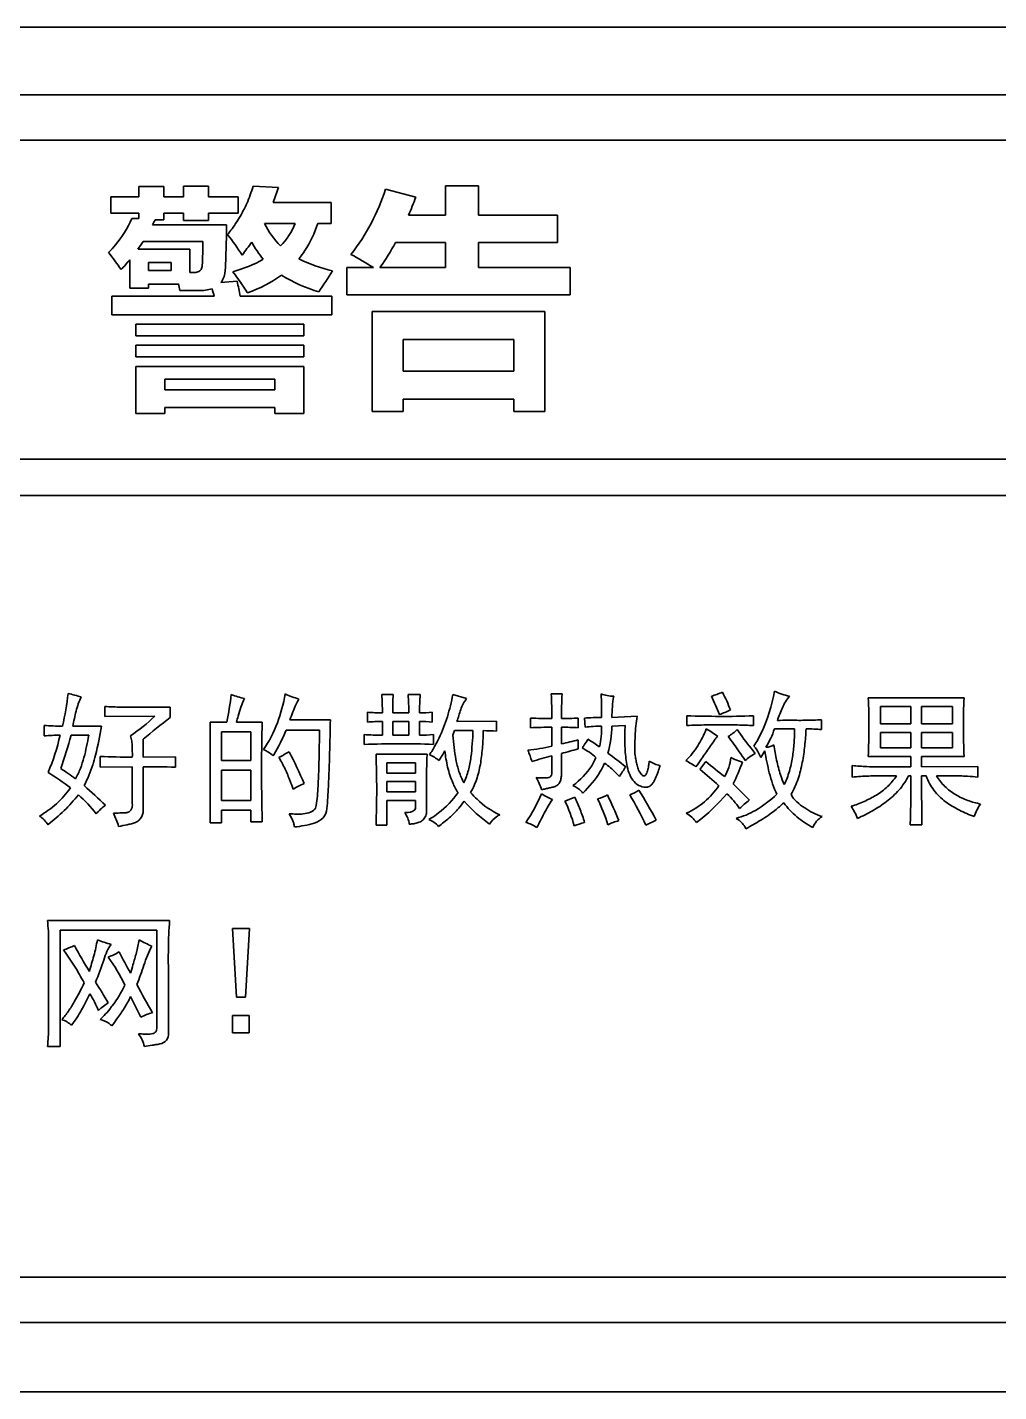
# Model space of a CAD drawing. Header units: millimetres. Extents: x 32496 to 166256, y 3504 to 23939.
# Drawn here: x 42356.41 to 42377.77, y 11585.08 to 11615.08 of the extents above; entities that cross this region are included whole.
import ezdxf

# ---------------------------------------------------------------- set-up
doc = ezdxf.new("R2010")
doc.units = ezdxf.units.MM
doc.layers.get('0').update_dxf_attribs({"lineweight": 35})

msp = doc.modelspace()

# ---------------------------------------------------------------- linework, layer by layer
at = {"linetype": 'Continuous'}
for p, q in [((42311.14, 11615.075), (42393.14, 11615.075)), ((42311.069, 11613.593), (42393.21, 11613.593)), ((42393.21, 11612.593), (42311.069, 11612.593)), ((42358.861, 11611.345), (42358.861, 11611.575)), ((42358.861, 11611.575), (42359.412, 11611.575)), ((42359.412, 11611.575), (42359.412, 11611.345)), ((42359.843, 11611.345), (42359.843, 11611.581)), ((42359.843, 11611.581), (42360.394, 11611.581)), ((42360.394, 11611.581), (42360.394, 11611.345)), ((42361.371, 11611.581), (42361.931, 11611.556)), ((42364.283, 11611.516), (42364.949, 11611.34)), ((42365.605, 11610.944), (42365.605, 11611.586)), ((42365.605, 11611.586), (42366.326, 11611.586)), ((42366.326, 11611.586), (42366.326, 11610.944)), ((42358.24, 11610.985), (42358.24, 11611.345)), ((42358.24, 11611.345), (42358.861, 11611.345)), ((42359.412, 11611.345), (42359.843, 11611.345)), ((42360.394, 11611.345), (42361.045, 11611.345)), ((42361.045, 11611.345), (42361.045, 11610.985)), ((42361.812, 11611.225), (42363.089, 11611.225)), ((42363.089, 11611.225), (42363.089, 11610.764)), ((42358.861, 11610.985), (42358.24, 11610.985)), ((42358.861, 11610.869), (42358.861, 11610.985)), ((42359.412, 11610.985), (42359.412, 11610.844)), ((42359.843, 11610.985), (42359.412, 11610.985)), ((42359.843, 11610.824), (42359.843, 11610.985)), ((42360.394, 11610.985), (42360.394, 11610.824)), ((42361.045, 11610.985), (42360.394, 11610.985)), ((42364.793, 11610.944), (42365.605, 11610.944)), ((42366.326, 11610.944), (42368.064, 11610.944)), ((42368.064, 11610.944), (42368.064, 11610.343)), ((42358.706, 11610.869), (42358.861, 11610.869)), ((42359.161, 11610.734), (42360.789, 11610.734)), ((42359.412, 11610.844), (42359.217, 11610.844)), ((42360.394, 11610.824), (42359.843, 11610.824)), ((42362.297, 11610.764), (42361.621, 11610.764)), ((42363.089, 11610.764), (42362.793, 11610.764)), ((42360.268, 11610.363), (42358.951, 11610.363)), ((42365.605, 11610.343), (42364.505, 11610.343)), ((42365.605, 11609.792), (42365.605, 11610.343)), ((42366.326, 11610.343), (42366.326, 11609.792)), ((42368.064, 11610.343), (42366.326, 11610.343)), ((42358.841, 11610.198), (42359.978, 11610.198)), ((42359.978, 11610.198), (42359.978, 11609.682)), ((42358.66, 11609.341), (42358.66, 11609.962)), ((42359.071, 11609.902), (42359.071, 11609.727)), ((42359.567, 11609.902), (42359.071, 11609.902)), ((42359.071, 11609.727), (42359.567, 11609.727)), ((42359.567, 11609.727), (42359.567, 11609.902)), ((42363.436, 11609.191), (42363.436, 11609.792)), ((42363.436, 11609.792), (42364.017, 11609.792)), ((42364.162, 11609.792), (42365.605, 11609.792)), ((42366.326, 11609.792), (42368.346, 11609.792)), ((42368.346, 11609.792), (42368.346, 11609.191)), ((42359.071, 11609.431), (42359.071, 11609.341)), ((42359.732, 11609.431), (42359.071, 11609.431)), ((42360.664, 11609.461), (42361.02, 11609.492)), ((42358.264, 11608.75), (42358.264, 11609.161)), ((42358.264, 11609.161), (42360.519, 11609.161)), ((42359.071, 11609.341), (42358.66, 11609.341)), ((42360.179, 11609.286), (42359.762, 11609.286)), ((42361.09, 11609.161), (42363.104, 11609.161)), ((42363.104, 11609.161), (42363.104, 11608.75)), ((42368.346, 11609.191), (42363.436, 11609.191)), ((42363.992, 11606.631), (42363.992, 11608.83)), ((42363.992, 11608.83), (42367.789, 11608.83)), ((42367.789, 11608.83), (42367.789, 11606.631)), ((42363.104, 11608.75), (42358.264, 11608.75)), ((42358.791, 11608.289), (42358.791, 11608.55)), ((42358.791, 11608.55), (42362.488, 11608.55)), ((42362.488, 11608.55), (42362.488, 11608.289)), ((42362.488, 11608.289), (42358.791, 11608.289)), ((42364.674, 11608.209), (42364.674, 11607.518)), ((42367.108, 11608.209), (42364.674, 11608.209)), ((42367.108, 11607.518), (42367.108, 11608.209)), ((42358.791, 11607.828), (42358.791, 11608.089)), ((42358.791, 11608.089), (42362.488, 11608.089)), ((42362.488, 11608.089), (42362.488, 11607.828)), ((42362.488, 11607.828), (42358.791, 11607.828)), ((42358.791, 11606.586), (42358.791, 11607.618)), ((42358.791, 11607.618), (42362.488, 11607.618)), ((42362.488, 11607.618), (42362.488, 11606.586)), ((42359.432, 11607.337), (42359.432, 11607.107)), ((42361.847, 11607.337), (42359.432, 11607.337)), ((42361.847, 11607.107), (42361.847, 11607.337)), ((42364.674, 11607.518), (42367.108, 11607.518)), ((42359.432, 11607.107), (42361.847, 11607.107)), ((42359.432, 11606.717), (42359.432, 11606.586)), ((42361.847, 11606.717), (42359.432, 11606.717)), ((42361.847, 11606.586), (42361.847, 11606.717)), ((42364.674, 11606.896), (42364.674, 11606.631)), ((42367.108, 11606.896), (42364.674, 11606.896)), ((42367.108, 11606.631), (42367.108, 11606.896)), ((42359.432, 11606.586), (42358.791, 11606.586)), ((42362.488, 11606.586), (42361.847, 11606.586)), ((42364.674, 11606.631), (42363.992, 11606.631)), ((42367.789, 11606.631), (42367.108, 11606.631)), ((42336.501, 11605.578), (42393.64, 11605.578)), ((42393.64, 11604.778), (42336.501, 11604.778)), ((42364.202, 11600.405), (42364.454, 11600.405)), ((42364.782, 11600.405), (42365.047, 11600.405)), ((42365.765, 11600.405), (42366.068, 11600.316)), ((42367.928, 11600.417), (42368.168, 11600.417)), ((42358.111, 11599.919), (42358.111, 11600.14)), ((42359.548, 11600.128), (42359.548, 11599.901)), ((42374.901, 11600.329), (42377.006, 11600.329)), ((42375.166, 11600.14), (42375.166, 11599.762)), ((42375.834, 11600.14), (42375.166, 11600.14)), ((42375.834, 11599.762), (42375.834, 11600.14)), ((42376.074, 11600.14), (42376.074, 11599.762)), ((42376.754, 11600.14), (42376.074, 11600.14)), ((42376.754, 11599.762), (42376.754, 11600.14)), ((42359.208, 11599.926), (42358.111, 11599.919)), ((42362.178, 11599.85), (42363.072, 11599.85)), ((42363.887, 11599.799), (42363.887, 11600.014)), ((42364.215, 11599.51), (42364.215, 11599.812)), ((42364.442, 11600.001), (42364.795, 11600.001)), ((42364.442, 11599.812), (42364.442, 11599.51)), ((42364.795, 11599.812), (42364.442, 11599.812)), ((42364.795, 11599.51), (42364.795, 11599.812)), ((42365.034, 11599.812), (42365.034, 11599.51)), ((42365.311, 11600.014), (42365.311, 11599.799)), ((42365.853, 11599.812), (42366.723, 11599.819)), ((42366.723, 11599.819), (42366.723, 11599.598)), ((42367.474, 11599.674), (42367.474, 11599.888)), ((42368.521, 11599.888), (42368.521, 11599.674)), ((42368.672, 11599.686), (42368.659, 11599.888)), ((42369.264, 11599.901), (42369.819, 11599.926)), ((42370.911, 11599.724), (42370.911, 11599.938)), ((42372.373, 11599.938), (42372.373, 11599.724)), ((42373.873, 11599.85), (42373.873, 11599.635)), ((42356.775, 11599.497), (42356.775, 11599.724)), ((42357.758, 11599.51), (42357.368, 11599.51)), ((42357.405, 11599.711), (42358.036, 11599.711)), ((42360.431, 11597.581), (42360.431, 11599.799)), ((42360.431, 11599.799), (42360.791, 11599.799)), ((42360.678, 11599.585), (42360.678, 11598.955)), ((42361.321, 11599.585), (42360.678, 11599.585)), ((42361.006, 11599.799), (42361.572, 11599.799)), ((42361.321, 11598.955), (42361.321, 11599.585)), ((42362.833, 11599.623), (42362.102, 11599.623)), ((42363.811, 11599.308), (42363.811, 11599.523)), ((42364.442, 11599.51), (42364.795, 11599.51)), ((42365.337, 11599.523), (42365.337, 11599.308)), ((42365.803, 11599.611), (42365.765, 11599.51)), ((42366.206, 11599.611), (42365.803, 11599.611)), ((42367.941, 11599.27), (42367.941, 11599.686)), ((42368.155, 11599.686), (42368.155, 11599.321)), ((42369.554, 11599.724), (42369.264, 11599.711)), ((42373.28, 11599.648), (42372.839, 11599.648)), ((42375.166, 11599.762), (42375.834, 11599.762)), ((42375.166, 11599.573), (42375.166, 11599.232)), ((42375.834, 11599.573), (42375.166, 11599.573)), ((42375.834, 11599.232), (42375.834, 11599.573)), ((42376.074, 11599.762), (42376.754, 11599.762)), ((42376.074, 11599.573), (42376.074, 11599.232)), ((42376.754, 11599.573), (42376.074, 11599.573)), ((42376.754, 11599.232), (42376.754, 11599.573)), ((42358.956, 11599.421), (42358.956, 11599.03)), ((42368.521, 11599.409), (42368.521, 11599.207)), ((42375.166, 11599.232), (42375.834, 11599.232)), ((42376.074, 11599.232), (42376.754, 11599.232)), ((42358.01, 11598.81), (42358.01, 11599.043)), ((42358.956, 11599.03), (42359.662, 11599.037)), ((42359.662, 11599.037), (42359.662, 11598.804)), ((42360.678, 11598.955), (42361.321, 11598.955)), ((42361.561, 11599.195), (42361.56, 11599.104)), ((42361.561, 11599.195), (42361.56, 11599.104)), ((42364.076, 11599.094), (42365.198, 11599.094)), ((42364.315, 11598.905), (42364.315, 11598.678)), ((42364.946, 11598.905), (42364.315, 11598.905)), ((42364.946, 11598.678), (42364.946, 11598.905)), ((42365.198, 11599.094), (42365.197, 11599.082)), ((42365.198, 11599.094), (42365.198, 11599.082)), ((42367.941, 11598.716), (42367.941, 11599.056)), ((42368.155, 11599.106), (42368.155, 11598.728)), ((42371.2, 11598.753), (42371.326, 11598.93)), ((42372.625, 11599.169), (42372.536, 11599.018)), ((42375.834, 11599.043), (42374.901, 11599.043)), ((42375.834, 11598.816), (42375.834, 11599.043)), ((42376.074, 11599.043), (42376.074, 11598.816)), ((42377.006, 11599.043), (42376.074, 11599.043)), ((42358.716, 11598.816), (42358.01, 11598.81)), ((42358.716, 11598.01), (42358.716, 11598.816)), ((42358.956, 11598.816), (42358.956, 11597.909)), ((42360.678, 11598.741), (42360.678, 11598.073)), ((42361.321, 11598.741), (42360.678, 11598.741)), ((42361.321, 11598.073), (42361.321, 11598.741)), ((42364.315, 11598.678), (42364.946, 11598.678)), ((42374.548, 11598.589), (42374.548, 11598.842)), ((42375.834, 11598.615), (42375.784, 11598.615)), ((42376.074, 11598.816), (42377.309, 11598.823)), ((42376.074, 11598.615), (42376.08, 11597.543)), ((42376.174, 11598.615), (42376.074, 11598.615)), ((42377.309, 11598.823), (42377.309, 11598.589)), ((42364.315, 11598.489), (42364.315, 11598.262)), ((42364.946, 11598.489), (42364.315, 11598.489)), ((42364.946, 11598.262), (42364.946, 11598.489)), ((42371.931, 11598.438), (42372.285, 11598.085)), ((42360.678, 11598.073), (42361.321, 11598.073)), ((42364.315, 11598.262), (42364.946, 11598.262)), ((42364.315, 11598.073), (42364.315, 11597.53)), ((42364.946, 11598.073), (42364.315, 11598.073)), ((42364.946, 11597.909), (42364.946, 11598.073)), ((42360.678, 11597.859), (42360.678, 11597.581)), ((42361.321, 11597.859), (42360.678, 11597.859)), ((42361.321, 11597.606), (42361.321, 11597.859)), ((42360.678, 11597.581), (42360.431, 11597.581)), ((42361.572, 11597.606), (42361.321, 11597.606)), ((42364.315, 11597.53), (42364.076, 11597.53)), ((42370.235, 11597.644), (42370.008, 11597.53)), ((42376.08, 11597.543), (42375.821, 11597.543)), ((42356.851, 11595.438), (42359.536, 11595.438)), ((42357.128, 11595.224), (42357.128, 11592.665)), ((42359.258, 11595.224), (42357.128, 11595.224)), ((42359.258, 11593.093), (42359.258, 11595.224)), ((42361.006, 11593.749), (42360.917, 11595.262)), ((42360.917, 11595.262), (42361.295, 11595.262)), ((42361.295, 11595.262), (42361.207, 11593.749)), ((42356.876, 11593.093), (42356.876, 11594.972)), ((42358.905, 11593.308), (42358.678, 11593.762)), ((42361.207, 11593.749), (42361.006, 11593.749)), ((42360.917, 11592.968), (42360.917, 11593.346)), ((42360.917, 11593.346), (42361.283, 11593.346)), ((42361.283, 11593.346), (42361.283, 11592.968)), ((42361.283, 11592.968), (42360.917, 11592.968)), ((42357.128, 11592.665), (42356.851, 11592.665)), ((42336.501, 11587.594), (42393.21, 11587.594)), ((42393.21, 11586.594), (42311.069, 11586.594)), ((42393.14, 11585.075), (42311.14, 11585.075))]:
    msp.add_line(p, q, dxfattribs=at)
for centre, radius, start, end in [((42358.493, 11612.417), 2.997, 336.0743, 343.802), ((42358.522, 11612.404), 2.965, 330.6677, 336.0656), ((42358.545, 11612.391), 2.939, 323.5941, 330.6659), ((42333.958, 11610.977), 26.832, 359.0227, 359.482), ((42358.574, 11612.37), 2.903, 320.3693, 323.5875), ((42353.081, 11614.168), 6.995, 325.4251, 327.0507), ((42339.802, 11610.663), 20.469, 357.687, 359.1594), ((42333.821, 11610.98), 26.969, 357.4858, 358.8134), ((42334.011, 11610.976), 26.779, 358.8143, 359.0226), ((42356.494, 11613.703), 5.892, 321.8974, 325.3463), ((42355.142, 11607.551), 3.987, 33.4127, 40.1667), ((42361.064, 11605.324), 5.355, 56.5403, 62.6927), ((42349.056, 11618.229), 12.672, 317.9796, 319.278), ((42355.478, 11605.546), 6.851, 35.7583, 37.3438), ((42390.851, 11591.528), 33.167, 146.7334, 147.6908), ((42355.662, 11608.518), 4.171, 10.6111, 12.6487), ((42347.699, 11606.495), 13.654, 11.2584, 12.6774), ((42355.497, 11605.56), 6.828, 34.1688, 35.7597), ((42439.041, 11633.239), 82.131, 196.92737, 197.04773), ((42355.513, 11605.571), 6.808, 32.7875, 34.1672), ((42355.503, 11605.564), 6.82, 32.5725, 32.7878), ((42354.353, 11601.186), 6.586, 347.8472, 353.1864), ((42370.073, 11604.479), 4.338, 288.5472, 291.9162), ((42368.81, 11598.92), 3.266, 20.5147, 28.0458), ((42364.429, 11597.055), 7.766, 21.9999, 25.2483), ((42371.677, 11620.152), 20.228, 267.8284, 269.8641), ((42368.957, 11606.661), 7.211, 291.7539, 293.8162), ((42371.685, 11616.191), 16.268, 269.8044, 272.4248), ((42351.393, 11600.719), 6.719, 345.8097, 351.3751), ((42399.153, 11598.758), 37.595, 178.413, 179.3342), ((42367.926, 11591.471), 8.215, 89.8963, 93.1502), ((42366.432, 11599.83), 2.835, 345.4692, 357.5921), ((42371.687, 11579.4), 20.339, 90.9866, 92.1881), ((42371.677, 11579.925), 19.813, 90.7577, 90.9822), ((42371.663, 11581.392), 18.346, 89.2405, 90.7755), ((42371.679, 11582.958), 16.781, 88.8271, 89.2239), ((42371.709, 11584.259), 15.479, 87.5398, 88.8383), ((42363.227, 11600.498), 2.469, 324.968, 330.5609), ((42363.005, 11600.625), 2.724, 330.5376, 334.4489), ((42366.774, 11605.849), 6.672, 281.9444, 285.1751), ((42374.212, 11577.907), 22.048, 104.9608, 105.9468), ((42366.88, 11600.532), 2.163, 323.0479, 325.0992), ((42384.24, 11608.295), 14.979, 217.2819, 217.8388), ((42371.771, 11598.726), 0.821, 34.5452, 41.5252), ((42403.371, 11598.714), 41.813, 179.4657, 181.5184), ((42356.076, 11602.378), 6.629, 329.9211, 330.1674), ((42342.55, 11598.312), 21.54, 357.9195, 2.0789), ((42364.8, 11598.073), 1.103, 53.0984, 66.0209), ((42354.115, 11605.797), 13.251, 328.9128, 329.9872), ((42350.604, 11613.396), 25.162, 324.5906, 325.0804), ((42378.481, 11607.595), 11.237, 230.4551, 233.1561), ((42372.529, 11600.255), 1.395, 249.8891, 253.5), ((42349.832, 11583.569), 27.145, 34.5285, 35.0163), ((42355.081, 11599.731), 2.899, 332.69, 342.4166), ((42331.063, 11551.026), 62.361, 49.43619, 49.9372), ((42354.338, 11600.785), 4.109, 307.9232, 321.0033), ((42368.463, 11599.359), 1.36, 236.5662, 247.9708), ((42368.299, 11598.019), 0.389, 33.9617, 40.9428), ((42373.709, 11596.254), 2.32, 127.8782, 134.9503), ((42364.2, 11599.435), 2.057, 300.222, 301.6388), ((42360.879, 11598.677), 4.183, 241.2604, 245.5054), ((42360.093, 11588.279), 7.117, 111.8574, 113.949), ((42355.948, 11595.299), 2.904, 323.2352, 333.7401), ((42356.126, 11595.168), 2.683, 321.2549, 323.1885), ((42356.071, 11595.22), 2.759, 314.6645, 317.2512), ((42356.124, 11595.171), 2.687, 317.2443, 321.237)]:
    msp.add_arc(centre, radius, start, end, dxfattribs=at)
for points in [[(42361.931, 11611.556), (42361.895, 11611.444), (42361.856, 11611.334), (42361.812, 11611.225)], [(42364.949, 11611.34), (42364.899, 11611.208), (42364.848, 11611.075), (42364.793, 11610.944)], [(42359.217, 11610.844), (42359.201, 11610.806), (42359.183, 11610.769), (42359.161, 11610.734)], [(42361.621, 11610.764), (42361.713, 11610.583), (42361.831, 11610.41), (42361.977, 11610.268)], [(42361.977, 11610.268), (42362.114, 11610.409), (42362.225, 11610.581), (42362.297, 11610.764)], [(42361.13, 11610.067), (42361.028, 11610.221), (42360.924, 11610.373), (42360.81, 11610.519)], [(42361.596, 11609.977), (42361.499, 11610.093), (42361.414, 11610.221), (42361.341, 11610.353)], [(42364.505, 11610.343), (42364.403, 11610.152), (42364.29, 11609.967), (42364.162, 11609.792)], [(42360.925, 11609.702), (42361.158, 11609.766), (42361.388, 11609.854), (42361.596, 11609.977)], [(42362.378, 11609.988), (42362.61, 11609.866), (42362.863, 11609.781), (42363.119, 11609.722)], [(42361.997, 11609.627), (42361.772, 11609.459), (42361.515, 11609.332), (42361.251, 11609.236)], [(42362.819, 11609.256), (42362.532, 11609.347), (42362.25, 11609.465), (42361.997, 11609.627)], [(42360.469, 11609.326), (42360.376, 11609.296), (42360.276, 11609.285), (42360.179, 11609.286)], [(42357.178, 11599.711), (42357.237, 11599.947), (42357.276, 11600.188), (42357.304, 11600.43)], [(42357.304, 11600.43), (42357.4, 11600.401), (42357.497, 11600.376), (42357.594, 11600.354)], [(42360.892, 11600.405), (42360.987, 11600.37), (42361.083, 11600.338), (42361.182, 11600.316)], [(42362.077, 11600.417), (42362.176, 11600.375), (42362.276, 11600.335), (42362.379, 11600.304)], [(42364.215, 11600.001), (42364.215, 11600.136), (42364.211, 11600.27), (42364.202, 11600.405)], [(42364.454, 11600.405), (42364.445, 11600.27), (42364.442, 11600.136), (42364.442, 11600.001)], [(42364.795, 11600.001), (42364.795, 11600.136), (42364.792, 11600.27), (42364.782, 11600.405)], [(42365.047, 11600.405), (42365.036, 11600.27), (42365.033, 11600.136), (42365.034, 11600.001)], [(42367.941, 11599.875), (42367.941, 11600.056), (42367.939, 11600.237), (42367.928, 11600.417)], [(42368.168, 11600.417), (42368.156, 11600.237), (42368.154, 11600.056), (42368.155, 11599.875)], [(42369.037, 11599.901), (42369.038, 11600.073), (42369.034, 11600.245), (42369.025, 11600.417)], [(42369.025, 11600.417), (42369.112, 11600.383), (42369.208, 11600.372), (42369.302, 11600.367)], [(42372.839, 11600.48), (42372.942, 11600.428), (42373.054, 11600.391), (42373.167, 11600.367)], [(42369.302, 11600.367), (42369.273, 11600.214), (42369.264, 11600.057), (42369.264, 11599.901)], [(42374.901, 11599.043), (42374.918, 11599.472), (42374.92, 11599.901), (42374.901, 11600.329)], [(42377.006, 11600.329), (42376.988, 11599.901), (42376.99, 11599.472), (42377.006, 11599.043)], [(42358.678, 11599.497), (42358.866, 11599.625), (42359.046, 11599.766), (42359.208, 11599.926)], [(42359.548, 11599.901), (42359.349, 11599.743), (42359.15, 11599.585), (42358.956, 11599.421)], [(42363.887, 11600.014), (42363.996, 11600.006), (42364.105, 11600.001), (42364.215, 11600.001)], [(42364.215, 11599.812), (42364.105, 11599.812), (42363.996, 11599.807), (42363.887, 11599.799)], [(42365.034, 11600.001), (42365.126, 11600.001), (42365.219, 11600.007), (42365.311, 11600.014)], [(42365.311, 11599.799), (42365.219, 11599.807), (42365.126, 11599.812), (42365.034, 11599.812)], [(42367.474, 11599.888), (42367.63, 11599.879), (42367.785, 11599.875), (42367.941, 11599.875)], [(42368.155, 11599.875), (42368.277, 11599.876), (42368.399, 11599.881), (42368.521, 11599.888)], [(42368.659, 11599.888), (42368.785, 11599.896), (42368.911, 11599.901), (42369.037, 11599.901)], [(42356.775, 11599.724), (42356.909, 11599.714), (42357.044, 11599.711), (42357.178, 11599.711)], [(42357.128, 11599.51), (42357.01, 11599.51), (42356.892, 11599.506), (42356.775, 11599.497)], [(42356.863, 11598.691), (42356.978, 11598.954), (42357.064, 11599.23), (42357.128, 11599.51)], [(42357.368, 11599.51), (42357.301, 11599.264), (42357.227, 11599.019), (42357.141, 11598.779)], [(42362.102, 11599.623), (42362.022, 11599.437), (42361.928, 11599.256), (42361.827, 11599.08)], [(42363.811, 11599.523), (42363.946, 11599.515), (42364.08, 11599.51), (42364.215, 11599.51)], [(42365.034, 11599.51), (42365.135, 11599.511), (42365.236, 11599.516), (42365.337, 11599.523)], [(42366.723, 11599.598), (42366.627, 11599.605), (42366.53, 11599.61), (42366.433, 11599.611)], [(42368.521, 11599.674), (42368.399, 11599.681), (42368.277, 11599.686), (42368.155, 11599.686)], [(42369.037, 11599.711), (42368.915, 11599.711), (42368.793, 11599.701), (42368.672, 11599.686)], [(42368.987, 11599.257), (42369.029, 11599.404), (42369.039, 11599.559), (42369.037, 11599.711)], [(42371.339, 11599.648), (42371.427, 11599.6), (42371.512, 11599.546), (42371.591, 11599.484)], [(42371.818, 11599.484), (42371.893, 11599.522), (42371.96, 11599.576), (42372.02, 11599.635)], [(42372.02, 11599.635), (42372.115, 11599.494), (42372.218, 11599.358), (42372.322, 11599.222)], [(42372.839, 11599.648), (42372.787, 11599.509), (42372.728, 11599.371), (42372.65, 11599.245)], [(42373.873, 11599.635), (42373.76, 11599.645), (42373.646, 11599.649), (42373.532, 11599.648)], [(42365.337, 11599.308), (42364.829, 11599.329), (42364.32, 11599.327), (42363.811, 11599.308)], [(42367.412, 11599.182), (42367.59, 11599.196), (42367.766, 11599.23), (42367.941, 11599.27)], [(42368.912, 11599.018), (42368.821, 11599.103), (42368.716, 11599.171), (42368.609, 11599.232)], [(42368.654, 11599.295), (42368.683, 11599.336), (42368.71, 11599.378), (42368.735, 11599.421)], [(42368.735, 11599.421), (42368.822, 11599.371), (42368.907, 11599.317), (42368.987, 11599.257)], [(42372.064, 11599.145), (42371.984, 11599.259), (42371.903, 11599.373), (42371.818, 11599.484)], [(42372.65, 11599.245), (42372.711, 11599.245), (42372.773, 11599.265), (42372.826, 11599.296)], [(42357.907, 11599.072), (42357.888, 11598.999), (42357.868, 11598.927), (42357.845, 11598.855)], [(42358.01, 11599.043), (42358.245, 11599.031), (42358.481, 11599.029), (42358.716, 11599.03)], [(42361.812, 11599.056), (42361.752, 11599.116), (42361.677, 11599.163), (42361.598, 11599.194)], [(42361.938, 11599.018), (42362.013, 11599.061), (42362.089, 11599.103), (42362.165, 11599.144)], [(42362.165, 11599.144), (42362.282, 11598.916), (42362.395, 11598.687), (42362.493, 11598.451)], [(42367.5, 11598.93), (42367.48, 11599.017), (42367.449, 11599.101), (42367.412, 11599.182)], [(42367.941, 11599.056), (42367.792, 11599.019), (42367.645, 11598.976), (42367.5, 11598.93)], [(42369.176, 11599.119), (42369.307, 11599.019), (42369.438, 11598.919), (42369.567, 11598.816)], [(42370.083, 11598.942), (42370.156, 11598.895), (42370.238, 11598.859), (42370.323, 11598.842)], [(42371.112, 11598.816), (42371.039, 11598.866), (42370.963, 11598.912), (42370.885, 11598.955)], [(42371.743, 11598.602), (42371.819, 11598.727), (42371.86, 11598.874), (42371.881, 11599.018)], [(42371.881, 11599.018), (42371.936, 11598.991), (42371.992, 11598.966), (42372.05, 11598.945)], [(42372.133, 11598.917), (42372.07, 11598.756), (42372.005, 11598.595), (42371.931, 11598.438)], [(42372.411, 11599.106), (42372.334, 11599.064), (42372.262, 11599.013), (42372.196, 11598.955)], [(42372.536, 11599.018), (42372.514, 11599.079), (42372.484, 11599.138), (42372.447, 11599.192)], [(42357.355, 11598.35), (42357.198, 11598.473), (42357.033, 11598.586), (42356.863, 11598.691)], [(42357.141, 11598.779), (42357.251, 11598.705), (42357.361, 11598.63), (42357.468, 11598.552)], [(42359.662, 11598.804), (42359.427, 11598.819), (42359.191, 11598.818), (42358.956, 11598.816)], [(42369.567, 11598.816), (42369.52, 11598.746), (42369.473, 11598.674), (42369.428, 11598.602)], [(42357.658, 11598.401), (42357.816, 11598.261), (42357.971, 11598.118), (42358.124, 11597.972)], [(42362.493, 11598.451), (42362.41, 11598.414), (42362.331, 11598.371), (42362.253, 11598.325)], [(42367.714, 11598.312), (42367.688, 11598.405), (42367.65, 11598.495), (42367.6, 11598.577)], [(42368.593, 11598.274), (42368.544, 11598.331), (42368.477, 11598.374), (42368.407, 11598.401)], [(42370.027, 11598.368), (42369.984, 11598.361), (42369.938, 11598.371), (42369.897, 11598.387)], [(42357.922, 11597.783), (42357.804, 11597.932), (42357.674, 11598.073), (42357.531, 11598.199)], [(42366.572, 11597.556), (42366.371, 11597.704), (42366.179, 11597.87), (42366.017, 11598.06)], [(42367.373, 11597.594), (42367.509, 11597.79), (42367.616, 11598.006), (42367.714, 11598.224)], [(42368.231, 11598.06), (42368.304, 11598.085), (42368.376, 11598.114), (42368.445, 11598.148)], [(42368.432, 11597.518), (42368.387, 11597.705), (42368.312, 11597.885), (42368.231, 11598.06)], [(42368.949, 11598.111), (42369.023, 11598.132), (42369.096, 11598.161), (42369.163, 11598.199)], [(42369.176, 11597.543), (42369.112, 11597.737), (42369.037, 11597.927), (42368.949, 11598.111)], [(42369.163, 11598.199), (42369.253, 11598.012), (42369.338, 11597.824), (42369.415, 11597.632)], [(42369.655, 11598.199), (42369.725, 11598.225), (42369.793, 11598.26), (42369.856, 11598.3)], [(42370.008, 11597.53), (42369.907, 11597.761), (42369.783, 11597.982), (42369.655, 11598.199)], [(42369.856, 11598.3), (42369.988, 11598.084), (42370.12, 11597.869), (42370.235, 11597.644)], [(42371.793, 11598.224), (42371.593, 11597.992), (42371.369, 11597.778), (42371.125, 11597.594)], [(42372.07, 11597.896), (42371.992, 11598.016), (42371.895, 11598.123), (42371.793, 11598.224)], [(42372.418, 11597.857), (42372.589, 11597.954), (42372.747, 11598.077), (42372.89, 11598.211)], [(42356.863, 11597.543), (42356.818, 11597.62), (42356.747, 11597.681), (42356.675, 11597.732)], [(42358.124, 11597.972), (42358.051, 11597.915), (42357.983, 11597.852), (42357.922, 11597.783)], [(42358.414, 11597.506), (42358.386, 11597.606), (42358.347, 11597.703), (42358.3, 11597.796)], [(42364.807, 11597.556), (42364.797, 11597.646), (42364.756, 11597.732), (42364.706, 11597.808)], [(42365.186, 11597.82), (42365.184, 11597.783), (42365.174, 11597.746), (42365.156, 11597.713)], [(42371.125, 11597.594), (42371.061, 11597.673), (42370.985, 11597.744), (42370.898, 11597.796)], [(42371.994, 11597.682), (42372.143, 11597.72), (42372.285, 11597.782), (42372.418, 11597.857)], [(42374.662, 11597.682), (42374.628, 11597.776), (42374.58, 11597.865), (42374.523, 11597.947)], [(42377.372, 11597.997), (42377.309, 11597.915), (42377.264, 11597.819), (42377.233, 11597.72)], [(42365.45, 11597.506), (42365.393, 11597.572), (42365.315, 11597.621), (42365.236, 11597.657)], [(42367.613, 11597.48), (42367.539, 11597.529), (42367.458, 11597.569), (42367.373, 11597.594)], [(42368.659, 11597.594), (42368.583, 11597.571), (42368.507, 11597.546), (42368.432, 11597.518)], [(42369.415, 11597.632), (42369.333, 11597.609), (42369.252, 11597.581), (42369.176, 11597.543)], [(42356.876, 11594.972), (42356.876, 11595.128), (42356.866, 11595.283), (42356.851, 11595.438)], [(42357.948, 11595.01), (42358.047, 11594.973), (42358.148, 11594.94), (42358.25, 11594.909)], [(42357.443, 11594.884), (42357.547, 11594.692), (42357.654, 11594.501), (42357.771, 11594.316)], [(42358.159, 11594.758), (42358.13, 11594.696), (42358.108, 11594.631), (42358.086, 11594.566)], [(42358.25, 11594.909), (42358.214, 11594.862), (42358.184, 11594.811), (42358.159, 11594.758)], [(42358.187, 11594.632), (42358.269, 11594.663), (42358.349, 11594.702), (42358.426, 11594.745)], [(42358.426, 11594.745), (42358.508, 11594.588), (42358.587, 11594.43), (42358.678, 11594.279)], [(42358.086, 11594.566), (42358.029, 11594.403), (42357.969, 11594.24), (42357.909, 11594.077)], [(42358.553, 11594.014), (42358.449, 11594.229), (42358.33, 11594.44), (42358.187, 11594.632)], [(42357.973, 11593.459), (42357.914, 11593.583), (42357.854, 11593.707), (42357.784, 11593.825)], [(42357.909, 11594.077), (42358.005, 11593.928), (42358.097, 11593.776), (42358.187, 11593.623)], [(42358.817, 11594.027), (42358.927, 11593.818), (42359.041, 11593.613), (42359.158, 11593.409)], [(42358.187, 11593.623), (42358.11, 11593.577), (42358.036, 11593.523), (42357.973, 11593.459)], [(42357.38, 11593.132), (42357.318, 11593.186), (42357.245, 11593.231), (42357.166, 11593.257)], [(42359.158, 11593.409), (42359.07, 11593.385), (42358.985, 11593.352), (42358.905, 11593.308)], [(42356.851, 11592.665), (42356.865, 11592.808), (42356.876, 11592.95), (42356.876, 11593.093)], [(42358.981, 11592.665), (42358.96, 11592.765), (42358.912, 11592.858), (42358.855, 11592.942)]]:
    msp.add_open_spline(points, degree=3, dxfattribs=at)
for points, knots in [([(42363.521, 11610.083), (42363.691, 11610.295), (42363.99, 11610.752), (42364.201, 11611.257), (42364.283, 11611.516)], [0, 0, 0, 0, 0.499981, 1, 1, 1, 1]), ([(42358.189, 11610.123), (42358.244, 11610.176), (42358.451, 11610.398), (42358.613, 11610.661), (42358.706, 11610.869)], [0, 0, 0, 0, 0.250541, 1, 1, 1, 1]), ([(42362.793, 11610.764), (42362.729, 11610.553), (42362.603, 11610.28), (42362.425, 11610.044), (42362.378, 11609.988)], [0, 0, 0, 0, 0.749409, 1, 1, 1, 1]), ([(42359.978, 11609.682), (42360.008, 11609.68), (42360.068, 11609.68), (42360.144, 11609.687), (42360.199, 11609.715), (42360.238, 11609.762), (42360.251, 11609.807), (42360.254, 11609.837)], [0, 0, 0, 0, 0.249931, 0.500219, 0.625077, 0.750429, 1, 1, 1, 1]), ([(42360.764, 11609.797), (42360.762, 11609.709), (42360.742, 11609.587), (42360.682, 11609.485), (42360.664, 11609.461)], [0, 0, 0, 0, 0.74888, 1, 1, 1, 1]), ([(42361.598, 11599.194), (42361.725, 11599.374), (42361.929, 11599.771), (42362.04, 11600.2), (42362.077, 11600.417)], [0, 0, 0, 0, 0.499779, 1, 1, 1, 1]), ([(42365.463, 11599.45), (42365.535, 11599.601), (42365.653, 11599.915), (42365.733, 11600.24), (42365.765, 11600.405)], [0, 0, 0, 0, 0.499978, 1, 1, 1, 1]), ([(42372.385, 11599.27), (42372.444, 11599.361), (42372.654, 11599.741), (42372.779, 11600.162), (42372.839, 11600.48)], [0, 0, 0, 0, 0.250465, 1, 1, 1, 1]), ([(42357.594, 11600.354), (42357.569, 11600.304), (42357.524, 11600.201), (42357.478, 11600.039), (42357.442, 11599.875), (42357.417, 11599.766), (42357.405, 11599.711)], [0, 0, 0, 0, 0.250091, 0.499961, 0.750075, 1, 1, 1, 1]), ([(42358.111, 11600.14), (42358.231, 11600.135), (42358.53, 11600.124), (42359.009, 11600.127), (42359.369, 11600.127), (42359.548, 11600.128)], [0, 0, 0, 0, 0.250006, 0.624999, 1, 1, 1, 1]), ([(42361.182, 11600.316), (42361.153, 11600.255), (42361.101, 11600.128), (42361.049, 11599.953), (42361.017, 11599.844), (42361.006, 11599.799)], [0, 0, 0, 0, 0.374949, 0.749998, 1, 1, 1, 1]), ([(42362.379, 11600.304), (42362.358, 11600.268), (42362.308, 11600.177), (42362.249, 11600.022), (42362.201, 11599.908), (42362.178, 11599.85)], [0, 0, 0, 0, 0.250072, 0.624998, 1, 1, 1, 1]), ([(42366.068, 11600.316), (42366.039, 11600.28), (42365.988, 11600.203), (42365.938, 11600.074), (42365.897, 11599.943), (42365.867, 11599.856), (42365.853, 11599.812)], [0, 0, 0, 0, 0.250182, 0.499923, 0.750145, 1, 1, 1, 1]), ([(42373.167, 11600.367), (42373.135, 11600.329), (42373.076, 11600.248), (42373.011, 11600.114), (42372.956, 11599.976), (42372.919, 11599.884), (42372.902, 11599.837)], [0, 0, 0, 0, 0.25012, 0.499945, 0.75012, 1, 1, 1, 1]), ([(42363.072, 11599.85), (42363.068, 11599.606), (42363.056, 11599.117), (42363.034, 11598.465), (42363.008, 11598.059), (42362.997, 11597.896)], [0, 0, 0, 0, 0.375001, 0.749995, 1, 1, 1, 1]), ([(42369.819, 11599.926), (42369.807, 11599.855), (42369.787, 11599.711), (42369.773, 11599.494), (42369.764, 11599.278), (42369.768, 11599.096), (42369.792, 11598.954), (42369.819, 11598.849), (42369.842, 11598.761), (42369.873, 11598.695), (42369.901, 11598.659), (42369.927, 11598.634), (42369.95, 11598.618), (42369.978, 11598.614), (42370.004, 11598.628), (42370.017, 11598.653), (42370.031, 11598.686), (42370.045, 11598.729), (42370.059, 11598.781), (42370.073, 11598.852), (42370.08, 11598.906), (42370.083, 11598.942)], [0, 0, 0, 0, 0.124952, 0.24992, 0.374886, 0.499781, 0.562256, 0.624737, 0.687211, 0.71845, 0.749629, 0.765341, 0.781005, 0.796946, 0.812196, 0.828219, 0.843846, 0.875035, 0.906274, 0.937518, 1, 1, 1, 1]), ([(42372.902, 11599.837), (42372.983, 11599.837), (42373.185, 11599.839), (42373.509, 11599.835), (42373.752, 11599.843), (42373.873, 11599.85)], [0, 0, 0, 0, 0.250001, 0.625012, 1, 1, 1, 1]), ([(42357.468, 11598.552), (42357.508, 11598.625), (42357.579, 11598.778), (42357.655, 11599.018), (42357.712, 11599.263), (42357.745, 11599.427), (42357.758, 11599.51)], [0, 0, 0, 0, 0.25004, 0.499978, 0.750068, 1, 1, 1, 1]), ([(42362.745, 11597.909), (42362.76, 11597.979), (42362.783, 11598.121), (42362.797, 11598.335), (42362.808, 11598.55), (42362.82, 11598.836), (42362.827, 11599.194), (42362.831, 11599.48), (42362.833, 11599.623)], [0, 0, 0, 0, 0.125011, 0.249999, 0.375017, 0.500004, 0.750004, 1, 1, 1, 1]), ([(42365.765, 11599.51), (42365.771, 11599.42), (42365.789, 11599.241), (42365.829, 11598.974), (42365.893, 11598.71), (42365.963, 11598.544), (42366.005, 11598.464)], [0, 0, 0, 0, 0.2499, 0.50003, 0.74995, 1, 1, 1, 1]), ([(42366.005, 11598.464), (42366.046, 11598.552), (42366.115, 11598.736), (42366.167, 11599.026), (42366.193, 11599.318), (42366.204, 11599.513), (42366.206, 11599.611)], [0, 0, 0, 0, 0.250077, 0.499958, 0.750125, 1, 1, 1, 1]), ([(42366.433, 11599.611), (42366.432, 11599.494), (42366.421, 11599.26), (42366.383, 11598.911), (42366.308, 11598.567), (42366.213, 11598.351), (42366.156, 11598.249)], [0, 0, 0, 0, 0.249857, 0.500042, 0.749939, 1, 1, 1, 1]), ([(42369.897, 11598.387), (42369.841, 11598.408), (42369.738, 11598.481), (42369.647, 11598.642), (42369.598, 11598.818), (42369.569, 11598.998), (42369.552, 11599.179), (42369.544, 11599.421), (42369.548, 11599.603), (42369.554, 11599.724)], [0, 0, 0, 0, 0.124355, 0.249239, 0.374329, 0.499468, 0.624604, 0.749744, 1, 1, 1, 1]), ([(42370.885, 11598.955), (42370.937, 11599.002), (42371.032, 11599.104), (42371.153, 11599.275), (42371.256, 11599.457), (42371.315, 11599.583), (42371.339, 11599.648)], [0, 0, 0, 0, 0.250021, 0.499967, 0.750112, 1, 1, 1, 1]), ([(42373.053, 11598.425), (42373.099, 11598.519), (42373.174, 11598.716), (42373.238, 11599.023), (42373.272, 11599.335), (42373.281, 11599.544), (42373.28, 11599.648)], [0, 0, 0, 0, 0.250032, 0.499978, 0.750118, 1, 1, 1, 1]), ([(42373.532, 11599.648), (42373.527, 11599.525), (42373.508, 11599.277), (42373.457, 11598.909), (42373.367, 11598.547), (42373.265, 11598.319), (42373.204, 11598.211)], [0, 0, 0, 0, 0.249881, 0.500033, 0.749951, 1, 1, 1, 1]), ([(42358.716, 11599.03), (42358.717, 11599.07), (42358.716, 11599.148), (42358.715, 11599.265), (42358.708, 11599.383), (42358.69, 11599.46), (42358.678, 11599.497)], [0, 0, 0, 0, 0.249901, 0.50005, 0.749884, 1, 1, 1, 1]), ([(42371.591, 11599.484), (42371.571, 11599.469), (42371.538, 11599.429), (42371.48, 11599.346), (42371.408, 11599.242), (42371.323, 11599.117), (42371.265, 11599.034), (42371.236, 11598.992)], [0, 0, 0, 0, 0.124819, 0.250545, 0.500063, 0.750067, 1, 1, 1, 1]), ([(42372.826, 11599.296), (42372.841, 11599.184), (42372.88, 11598.961), (42372.955, 11598.67), (42373.023, 11598.494), (42373.053, 11598.425)], [0, 0, 0, 0, 0.374997, 0.74995, 1, 1, 1, 1]), ([(42362.253, 11598.325), (42362.232, 11598.385), (42362.175, 11598.533), (42362.08, 11598.769), (42361.989, 11598.937), (42361.938, 11599.018)], [0, 0, 0, 0, 0.250004, 0.625072, 1, 1, 1, 1]), ([(42365.197, 11599.082), (42365.193, 11598.977), (42365.184, 11598.715), (42365.185, 11598.294), (42365.185, 11597.978), (42365.186, 11597.82)], [0, 0, 0, 0, 0.250007, 0.625, 1, 1, 1, 1]), ([(42365.879, 11598.249), (42365.835, 11598.317), (42365.74, 11598.497), (42365.642, 11598.808), (42365.602, 11599.048), (42365.589, 11599.169)], [0, 0, 0, 0, 0.2501, 0.62501, 1, 1, 1, 1]), ([(42368.407, 11598.401), (42368.567, 11598.521), (42368.759, 11598.719), (42368.885, 11598.956), (42368.912, 11599.018)], [0, 0, 0, 0, 0.749119, 1, 1, 1, 1]), ([(42372.89, 11598.211), (42372.855, 11598.287), (42372.792, 11598.441), (42372.722, 11598.681), (42372.668, 11598.924), (42372.638, 11599.087), (42372.625, 11599.169)], [0, 0, 0, 0, 0.250025, 0.499986, 0.750043, 1, 1, 1, 1]), ([(42367.6, 11598.577), (42367.637, 11598.576), (42367.692, 11598.575), (42367.766, 11598.575), (42367.82, 11598.574), (42367.877, 11598.57), (42367.926, 11598.606), (42367.94, 11598.661), (42367.942, 11598.697), (42367.941, 11598.716)], [0, 0, 0, 0, 0.250186, 0.375395, 0.50018, 0.625894, 0.74981, 0.874924, 1, 1, 1, 1]), ([(42368.155, 11598.728), (42368.156, 11598.699), (42368.155, 11598.64), (42368.145, 11598.552), (42368.119, 11598.467), (42368.057, 11598.398), (42367.972, 11598.369), (42367.886, 11598.352), (42367.8, 11598.33), (42367.743, 11598.319), (42367.714, 11598.312)], [0, 0, 0, 0, 0.125026, 0.249983, 0.375546, 0.499823, 0.624874, 0.750061, 0.874992, 1, 1, 1, 1]), ([(42369.1, 11598.892), (42369.073, 11598.83), (42368.947, 11598.589), (42368.769, 11598.378), (42368.622, 11598.237)], [0, 0, 0, 0, 0.250475, 1, 1, 1, 1]), ([(42369.428, 11598.602), (42369.403, 11598.629), (42369.339, 11598.694), (42369.237, 11598.799), (42369.147, 11598.864), (42369.1, 11598.892)], [0, 0, 0, 0, 0.250004, 0.625167, 1, 1, 1, 1]), ([(42370.323, 11598.842), (42370.308, 11598.795), (42370.277, 11598.704), (42370.236, 11598.589), (42370.192, 11598.502), (42370.153, 11598.44), (42370.098, 11598.389), (42370.051, 11598.371), (42370.027, 11598.368)], [0, 0, 0, 0, 0.249682, 0.499266, 0.624136, 0.749697, 0.874626, 1, 1, 1, 1]), ([(42374.523, 11597.947), (42374.62, 11597.976), (42374.811, 11598.049), (42375.084, 11598.188), (42375.331, 11598.371), (42375.462, 11598.53), (42375.519, 11598.615)], [0, 0, 0, 0, 0.249747, 0.500137, 0.749826, 1, 1, 1, 1]), ([(42374.548, 11598.842), (42374.655, 11598.832), (42374.923, 11598.813), (42375.352, 11598.816), (42375.674, 11598.816), (42375.834, 11598.816)], [0, 0, 0, 0, 0.250025, 0.624998, 1, 1, 1, 1]), ([(42375.519, 11598.615), (42375.438, 11598.615), (42375.236, 11598.615), (42374.912, 11598.617), (42374.669, 11598.601), (42374.548, 11598.589)], [0, 0, 0, 0, 0.249999, 0.625023, 1, 1, 1, 1]), ([(42375.784, 11598.615), (42375.729, 11598.504), (42375.588, 11598.296), (42375.31, 11598.045), (42374.997, 11597.843), (42374.775, 11597.732), (42374.662, 11597.682)], [0, 0, 0, 0, 0.250016, 0.499958, 0.750169, 1, 1, 1, 1]), ([(42375.821, 11597.543), (42375.828, 11597.677), (42375.836, 11597.945), (42375.834, 11598.302), (42375.835, 11598.525), (42375.834, 11598.615)], [0, 0, 0, 0, 0.374993, 0.75, 1, 1, 1, 1]), ([(42377.233, 11597.72), (42377.121, 11597.761), (42376.903, 11597.858), (42376.59, 11598.036), (42376.332, 11598.29), (42376.214, 11598.502), (42376.174, 11598.615)], [0, 0, 0, 0, 0.250024, 0.500237, 0.750089, 1, 1, 1, 1]), ([(42377.309, 11598.589), (42377.234, 11598.598), (42377.045, 11598.615), (42376.742, 11598.615), (42376.515, 11598.616), (42376.401, 11598.615)], [0, 0, 0, 0, 0.250038, 0.624995, 1, 1, 1, 1]), ([(42376.401, 11598.615), (42376.453, 11598.531), (42376.577, 11598.374), (42376.815, 11598.195), (42377.084, 11598.069), (42377.275, 11598.016), (42377.372, 11597.997)], [0, 0, 0, 0, 0.250003, 0.499947, 0.750155, 1, 1, 1, 1]), ([(42356.675, 11597.732), (42356.807, 11597.811), (42357.059, 11597.992), (42357.267, 11598.224), (42357.355, 11598.35)], [0, 0, 0, 0, 0.500118, 1, 1, 1, 1]), ([(42370.898, 11597.796), (42371.042, 11597.86), (42371.313, 11598.032), (42371.526, 11598.271), (42371.616, 11598.401)], [0, 0, 0, 0, 0.499921, 1, 1, 1, 1]), ([(42358.3, 11597.796), (42358.323, 11597.796), (42358.37, 11597.796), (42358.439, 11597.8), (42358.508, 11597.803), (42358.577, 11597.804), (42358.646, 11597.819), (42358.697, 11597.872), (42358.716, 11597.94), (42358.718, 11597.987), (42358.716, 11598.01)], [0, 0, 0, 0, 0.124968, 0.250012, 0.374775, 0.5003, 0.624713, 0.749553, 0.874996, 1, 1, 1, 1]), ([(42365.279, 11597.683), (42365.338, 11597.719), (42365.566, 11597.876), (42365.761, 11598.079), (42365.879, 11598.249)], [0, 0, 0, 0, 0.250687, 1, 1, 1, 1]), ([(42366.017, 11598.06), (42365.979, 11598.006), (42365.877, 11597.874), (42365.687, 11597.688), (42365.531, 11597.564), (42365.45, 11597.506)], [0, 0, 0, 0, 0.250064, 0.625006, 1, 1, 1, 1]), ([(42366.156, 11598.249), (42366.2, 11598.197), (42366.386, 11598), (42366.615, 11597.844), (42366.799, 11597.757)], [0, 0, 0, 0, 0.250692, 1, 1, 1, 1]), ([(42367.953, 11598.098), (42367.888, 11598), (42367.771, 11597.796), (42367.666, 11597.586), (42367.613, 11597.48)], [0, 0, 0, 0, 0.499895, 1, 1, 1, 1]), ([(42368.445, 11598.148), (42368.486, 11598.058), (42368.566, 11597.877), (42368.634, 11597.69), (42368.659, 11597.594)], [0, 0, 0, 0, 0.500128, 1, 1, 1, 1]), ([(42373.041, 11598.022), (42372.979, 11597.965), (42372.82, 11597.827), (42372.54, 11597.638), (42372.321, 11597.513), (42372.209, 11597.455)], [0, 0, 0, 0, 0.250076, 0.624994, 1, 1, 1, 1]), ([(42373.684, 11597.48), (42373.558, 11597.545), (42373.321, 11597.703), (42373.126, 11597.91), (42373.041, 11598.022)], [0, 0, 0, 0, 0.500005, 1, 1, 1, 1]), ([(42373.204, 11598.211), (42373.263, 11598.083), (42373.443, 11597.943), (42373.684, 11597.797), (42373.818, 11597.743), (42373.885, 11597.72)], [0, 0, 0, 0, 0.497126, 0.74854, 1, 1, 1, 1]), ([(42358.956, 11597.909), (42358.958, 11597.877), (42358.955, 11597.813), (42358.928, 11597.72), (42358.87, 11597.64), (42358.787, 11597.589), (42358.695, 11597.561), (42358.571, 11597.534), (42358.477, 11597.516), (42358.414, 11597.506)], [0, 0, 0, 0, 0.124856, 0.250658, 0.375048, 0.500648, 0.625509, 0.750412, 1, 1, 1, 1]), ([(42362.165, 11597.783), (42362.217, 11597.779), (42362.321, 11597.774), (42362.517, 11597.777), (42362.699, 11597.821), (42362.745, 11597.909)], [0, 0, 0, 0, 0.254641, 0.509209, 1, 1, 1, 1]), ([(42362.279, 11597.493), (42362.276, 11597.519), (42362.257, 11597.622), (42362.209, 11597.718), (42362.165, 11597.783)], [0, 0, 0, 0, 0.250752, 1, 1, 1, 1]), ([(42362.997, 11597.896), (42362.991, 11597.822), (42362.93, 11597.67), (42362.719, 11597.57), (42362.502, 11597.522), (42362.353, 11597.5), (42362.279, 11597.493)], [0, 0, 0, 0, 0.248335, 0.497839, 0.748843, 1, 1, 1, 1]), ([(42364.706, 11597.808), (42364.73, 11597.807), (42364.812, 11597.807), (42364.941, 11597.844), (42364.946, 11597.909)], [0, 0, 0, 0, 0.263932, 1, 1, 1, 1]), ([(42365.156, 11597.713), (42365.14, 11597.684), (42365.097, 11597.63), (42365.005, 11597.584), (42364.907, 11597.562), (42364.84, 11597.556), (42364.807, 11597.556)], [0, 0, 0, 0, 0.250596, 0.49952, 0.750646, 1, 1, 1, 1]), ([(42366.799, 11597.757), (42366.775, 11597.748), (42366.684, 11597.699), (42366.614, 11597.62), (42366.572, 11597.556)], [0, 0, 0, 0, 0.251071, 1, 1, 1, 1]), ([(42373.885, 11597.72), (42373.84, 11597.693), (42373.756, 11597.624), (42373.701, 11597.531), (42373.684, 11597.48)], [0, 0, 0, 0, 0.500273, 1, 1, 1, 1]), ([(42372.209, 11597.455), (42372.198, 11597.479), (42372.145, 11597.571), (42372.062, 11597.642), (42371.994, 11597.682)], [0, 0, 0, 0, 0.251191, 1, 1, 1, 1]), ([(42359.536, 11595.438), (42359.521, 11595.233), (42359.503, 11594.821), (42359.511, 11594.203), (42359.509, 11593.585), (42359.51, 11593.174), (42359.51, 11592.968)], [0, 0, 0, 0, 0.24999, 0.499998, 0.749998, 1, 1, 1, 1]), ([(42357.771, 11594.316), (42357.805, 11594.431), (42357.873, 11594.66), (42357.928, 11594.892), (42357.948, 11595.01)], [0, 0, 0, 0, 0.500076, 1, 1, 1, 1]), ([(42358.678, 11594.279), (42358.696, 11594.339), (42358.739, 11594.491), (42358.809, 11594.732), (42358.85, 11594.917), (42358.868, 11595.01)], [0, 0, 0, 0, 0.25, 0.625019, 1, 1, 1, 1]), ([(42357.658, 11594.064), (42357.589, 11594.188), (42357.449, 11594.434), (42357.292, 11594.672), (42357.204, 11594.783)], [0, 0, 0, 0, 0.500126, 1, 1, 1, 1]), ([(42359.145, 11594.871), (42359.109, 11594.804), (42359.042, 11594.668), (42358.969, 11594.454), (42358.898, 11594.238), (42358.844, 11594.097), (42358.817, 11594.027)], [0, 0, 0, 0, 0.250072, 0.499984, 0.750009, 1, 1, 1, 1]), ([(42357.166, 11593.257), (42357.218, 11593.317), (42357.315, 11593.442), (42357.439, 11593.644), (42357.552, 11593.852), (42357.623, 11593.993), (42357.658, 11594.064)], [0, 0, 0, 0, 0.250011, 0.499995, 0.750035, 1, 1, 1, 1]), ([(42357.784, 11593.825), (42357.725, 11593.704), (42357.604, 11593.466), (42357.461, 11593.238), (42357.38, 11593.132)], [0, 0, 0, 0, 0.500122, 1, 1, 1, 1]), ([(42358.678, 11593.762), (42358.636, 11593.676), (42358.543, 11593.508), (42358.396, 11593.298), (42358.302, 11593.169), (42358.263, 11593.119)], [0, 0, 0, 0, 0.374952, 0.749995, 1, 1, 1, 1]), ([(42358.263, 11593.119), (42358.247, 11593.137), (42358.175, 11593.203), (42358.081, 11593.241), (42358.01, 11593.257)], [0, 0, 0, 0, 0.251157, 1, 1, 1, 1]), ([(42358.855, 11592.942), (42358.896, 11592.941), (42358.958, 11592.94), (42359.041, 11592.939), (42359.103, 11592.939), (42359.166, 11592.945), (42359.223, 11592.974), (42359.256, 11593.03), (42359.259, 11593.073), (42359.258, 11593.093)], [0, 0, 0, 0, 0.249981, 0.374933, 0.499997, 0.625017, 0.74997, 0.874907, 1, 1, 1, 1]), ([(42359.51, 11592.968), (42359.513, 11592.911), (42359.495, 11592.783), (42359.347, 11592.722), (42359.236, 11592.707), (42359.122, 11592.69), (42359.038, 11592.675), (42358.981, 11592.665)], [0, 0, 0, 0, 0.248327, 0.496754, 0.622513, 0.748385, 1, 1, 1, 1])]:
    msp.add_open_spline(points, degree=3, knots=knots, dxfattribs=at)

doc.saveas('drawing.dxf')
